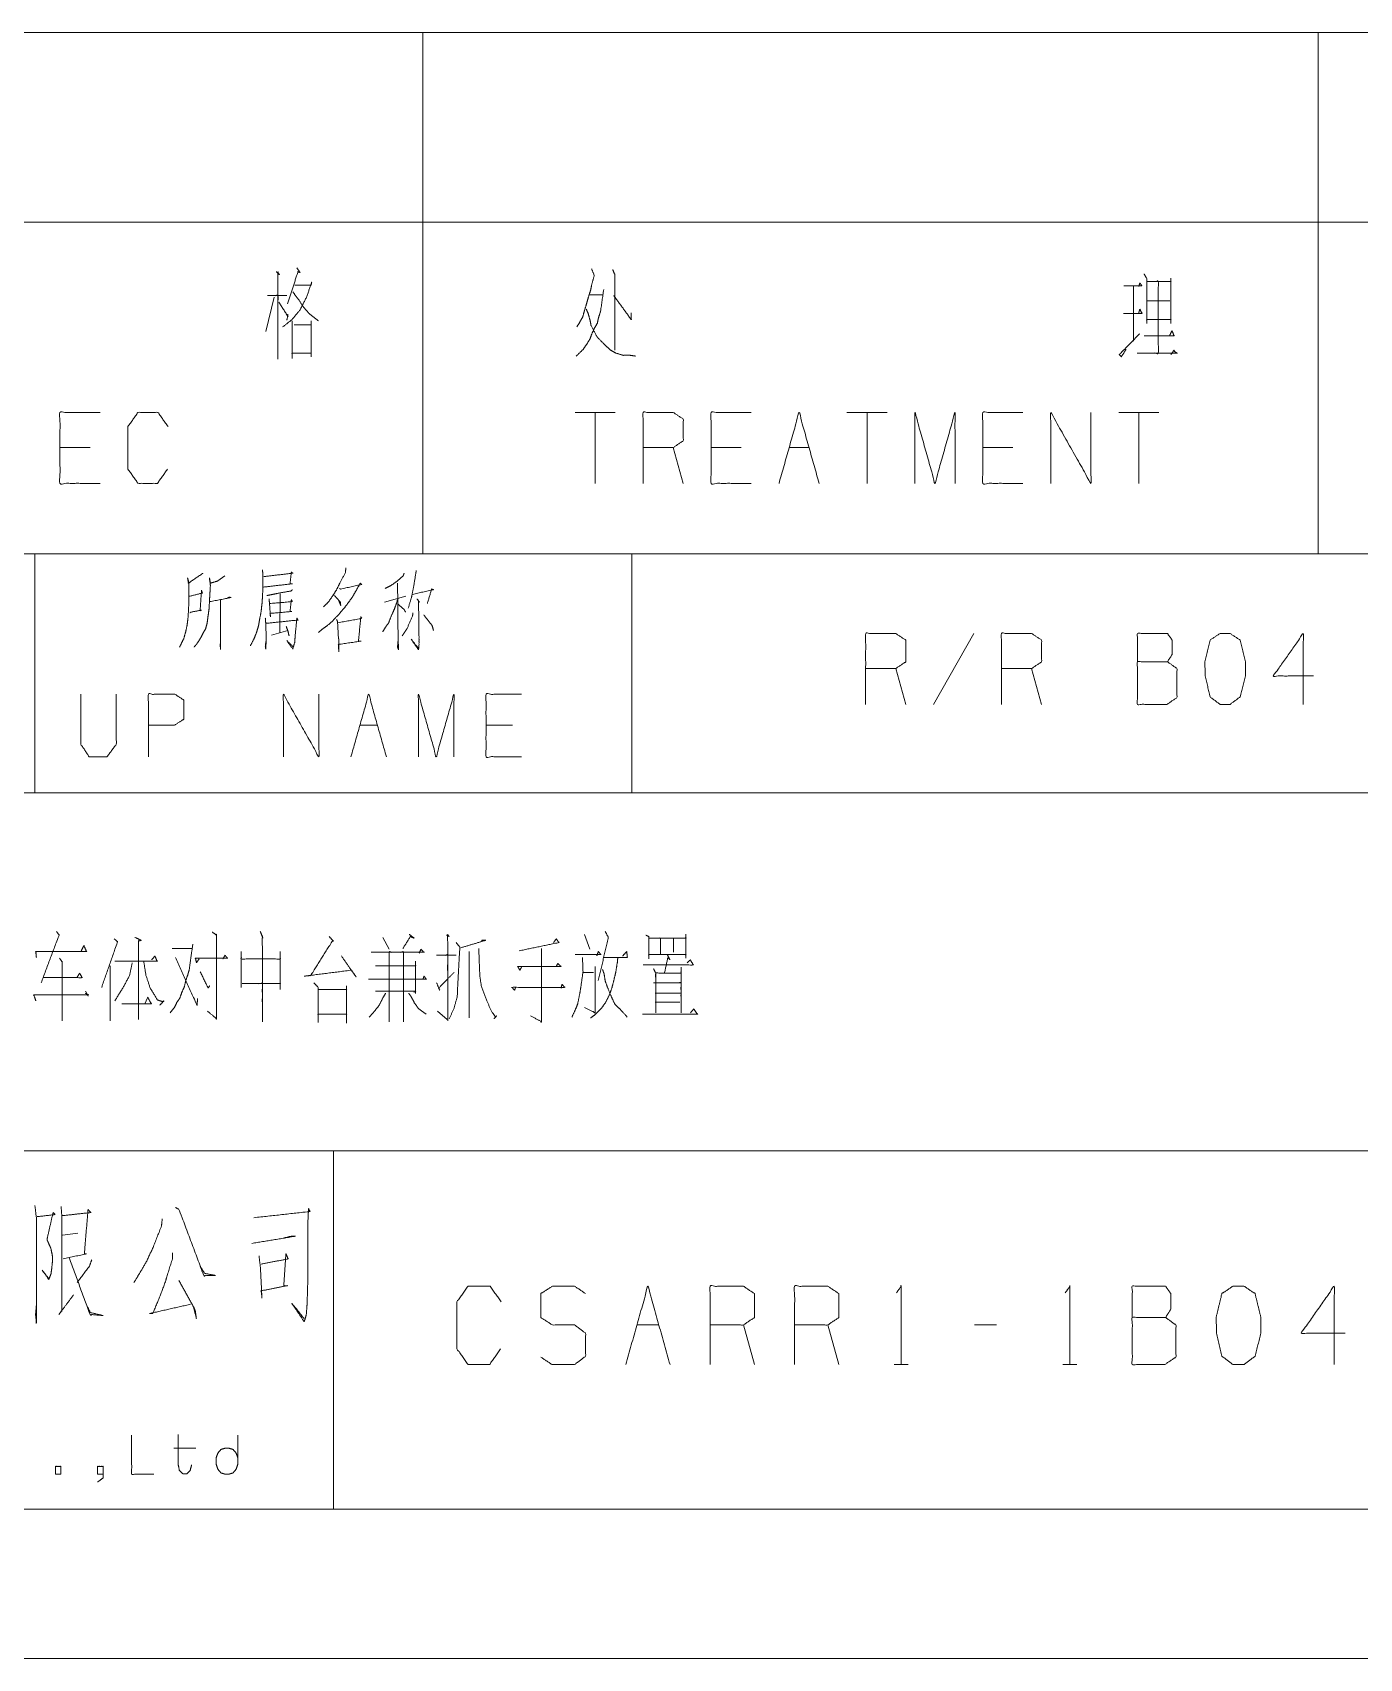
# Model space of a CAD drawing. Header units: millimetres. Extents: x 0 to 420, y 0 to 297.
# Drawn here: x 324.9 to 369.4, y 0 to 54.5 of the extents above; entities that cross this region are included whole.
import ezdxf

# ---------------------------------------------------------------- set-up
doc = ezdxf.new("R2010")
doc.units = ezdxf.units.MM
doc.layers.add('101', color=7, linetype='Continuous', true_color=0xffffff)

msp = doc.modelspace()

# ---------------------------------------------------------------- linework, layer by layer
at = {"layer": '101', "color": 72, "linetype": 'Continuous', "lineweight": 18}
for p, q in [((313, 54.463), (338, 54.463)), ((338, 54.463), (338, 48.113)), ((338, 54.463), (368, 54.463)), ((368, 54.463), (368, 48.113)), ((368, 54.463), (415, 54.463)), ((313, 48.113), (338, 48.113)), ((338, 48.113), (368, 48.113)), ((338, 48.113), (338, 37)), ((368, 48.113), (368, 37)), ((368, 48.113), (415, 48.113)), ((361.813, 45.95), (361.813, 44.125)), ((333.018, 45.6), (332.735, 44.45)), ((343.601, 45.675), (344.025, 45.675)), ((362.255, 45.475), (363.032, 45.475)), ((344.449, 41.737), (343.106, 41.737)), ((343.778, 41.737), (343.778, 39.362)), ((353.555, 41.737), (352.212, 41.737)), ((352.884, 41.737), (352.884, 39.362)), ((362.661, 41.737), (361.318, 41.737)), ((361.989, 41.737), (361.989, 39.362)), ((326.847, 40.563), (325.839, 40.563)), ((346.726, 39.362), (346.39, 40.563)), ((348.666, 40.563), (347.659, 40.563)), ((350.271, 40.563), (350.943, 40.563)), ((357.772, 40.563), (356.765, 40.563)), ((313, 37), (338, 37)), ((338, 37), (368, 37)), ((368, 37), (415, 37)), ((333.22, 35.666), (333.204, 34.364)), ((336.715, 35.379), (337.433, 35.578)), ((332.923, 34.275), (333.469, 34.43)), ((356.458, 34.334), (355.114, 31.959)), ((354.181, 31.959), (353.845, 33.159)), ((358.734, 31.959), (358.398, 33.159)), ((335.887, 31.261), (336.48, 31.261)), ((341.006, 31.261), (340.116, 31.261)), ((336.66, 24.155), (336.872, 23.755)), ((343.419, 24.255), (343.596, 23.755)), ((346.402, 24.105), (346.402, 23.655)), ((329.601, 23.78), (330.273, 23.78)), ((339.555, 23.68), (339.555, 21.455)), ((327.519, 23.205), (327.519, 21.355)), ((343.348, 22.98), (343.719, 22.98)), ((326.78, 22.18), (326.692, 22.355)), ((328.774, 22.13), (328.686, 21.93)), ((345.784, 22.28), (346.632, 22.28)), ((345.784, 21.98), (346.615, 21.98)), ((338.495, 21.68), (338.813, 21.405)), ((326.437, 14.247), (325.925, 14.178)), ((345.17, 11.172), (345.912, 11.172)), ((349.111, 9.847), (348.74, 11.172)), ((351.94, 9.847), (351.569, 11.172)), ((357.227, 11.172), (356.485, 11.172)), ((353.793, 9.847), (354.261, 9.847)), ((359.45, 9.847), (359.919, 9.847)), ((329.656, 7.043), (330.387, 7.043))]:
    msp.add_line(p, q, dxfattribs=at)
at = {"layer": '101', "color": 133, "linetype": 'Continuous', "lineweight": 18}
for p, q in [((235, 37), (415, 37)), ((325, 37), (325, 29)), ((345, 37), (345, 29)), ((235, 29), (415, 29)), ((285, 17), (394, 17)), ((335, 17), (335, 5)), ((25, 5), (415, 5)), ((235, 5), (415, 5)), ((0, 0), (420, 0))]:
    msp.add_line(p, q, dxfattribs=at)
at = {"layer": '101', "color": 72, "linetype": 'Continuous', "lineweight": 18}
for points, knots in [([(333.089, 46.45), (333.195, 46.35), (333.142, 46.425), (333.142, 43.525), (333.142, 45.65), (332.788, 45.65), (333.442, 45.65)], [0, 0, 0.023247, 0.037896, 0.500409, 0.839319, 0.895699, 1, 1]), ([(333.778, 46.575), (333.884, 46.425), (333.814, 46.45), (333.46, 45.375)], [0, 0, 0.132126, 0.186059, 1, 1]), ([(343.654, 46.55), (343.742, 46.325), (343.654, 46), (343.619, 45.825), (343.548, 45.6), (343.477, 45.35), (343.407, 45.125), (343.354, 44.925), (343.265, 44.775), (343.159, 44.6)], [0, 0, 0.116541, 0.278918, 0.364993, 0.478696, 0.603951, 0.71766, 0.817412, 0.901346, 1, 1]), ([(344.361, 46.525), (344.432, 46.35), (344.432, 43.825)], [0, 0, 0.06955, 1, 1]), ([(362.166, 46.375), (362.255, 46.225), (362.255, 44.725), (362.255, 44.85), (363.068, 44.85), (363.068, 44.725), (363.068, 46.225), (363.068, 46.125), (362.255, 46.125), (362.643, 46.125), (362.643, 43.725), (361.936, 43.725), (363.28, 43.725), (363.191, 43.775), (363.174, 43.825), (363.068, 43.675)], [0, 0, 0.016856, 0.162098, 0.174201, 0.252928, 0.265031, 0.410272, 0.419955, 0.498682, 0.536334, 0.76872, 0.837175, 0.967244, 0.977077, 0.982211, 1, 1]), ([(333.708, 46), (334.255, 46), (334.273, 46.1), (334.114, 45.625), (333.884, 45.175), (333.619, 44.85), (333.301, 44.6)], [0, 0, 0.220966, 0.26192, 0.463932, 0.667691, 0.836831, 1, 1]), ([(333.637, 45.775), (333.814, 45.55), (334.008, 45.25), (334.185, 45.05), (334.503, 44.8)], [0, 0, 0.21756, 0.48939, 0.692342, 1, 1]), ([(344.06, 45.85), (343.954, 45.125), (343.884, 44.9), (343.848, 44.725), (343.742, 44.55), (343.654, 44.35), (343.601, 44.2), (343.477, 44), (343.371, 43.85), (343.141, 43.625)], [0, 0, 0.296653, 0.392139, 0.46442, 0.547269, 0.635793, 0.700209, 0.795421, 0.869798, 1, 1]), ([(361.495, 45.975), (362.096, 45.975), (362.025, 46.075), (361.989, 45.95)], [0, 0, 0.704243, 0.847777, 1, 1]), ([(333.177, 45.425), (333.478, 44.95), (333.478, 45.025), (333.442, 44.825)], [0, 0, 0.668993, 0.75826, 1, 1]), ([(344.396, 45.65), (344.98, 44.85), (344.98, 45.075)], [0, 0, 0.814824, 1, 1]), ([(333.619, 44.8), (333.619, 43.55), (333.619, 43.725), (334.255, 43.725), (334.255, 43.6), (334.255, 44.8), (334.255, 44.675), (333.69, 44.675)], [0, 0, 0.306605, 0.34953, 0.505604, 0.536265, 0.830605, 0.861265, 1, 1]), ([(343.477, 45.2), (343.548, 45.025), (343.601, 44.825), (343.636, 44.65), (343.813, 44.3), (343.901, 44.2), (344.149, 43.95), (344.29, 43.825), (344.467, 43.725), (344.714, 43.65), (344.944, 43.65), (345.121, 43.625)], [0, 0, 0.075192, 0.15762, 0.228747, 0.384949, 0.438119, 0.578251, 0.653441, 0.734337, 0.837345, 0.928883, 1, 1]), ([(361.477, 45.05), (362.096, 45.05), (362.025, 45.2), (361.989, 45.075)], [0, 0, 0.676561, 0.857934, 1, 1]), ([(361.565, 43.85), (361.406, 43.6), (361.336, 43.675), (362.025, 44.375)], [0, 0, 0.214427, 0.289033, 1, 1]), ([(362.166, 44.3), (363.174, 44.3), (363.103, 44.475), (363.032, 44.325)], [0, 0, 0.739673, 0.878255, 1, 1]), ([(327.183, 39.362), (325.839, 39.362), (325.839, 41.737), (327.183, 41.737)], [0, 0, 0.26539, 0.73461, 1, 1]), ([(329.441, 39.838), (329.106, 39.362), (328.452, 39.362), (328.116, 39.838), (328.116, 41.263), (328.452, 41.737), (329.123, 41.737), (329.459, 41.263)], [0, 0, 0.114568, 0.243366, 0.357936, 0.638584, 0.753154, 0.885433, 1, 1]), ([(345.383, 39.362), (345.383, 41.737), (346.39, 41.737), (346.726, 41.513), (346.726, 40.788), (346.39, 40.563), (345.383, 40.563)], [0, 0, 0.400951, 0.571036, 0.639278, 0.761673, 0.829915, 1, 1]), ([(349.002, 39.362), (347.659, 39.362), (347.659, 41.737), (349.002, 41.737)], [0, 0, 0.26539, 0.73461, 1, 1]), ([(349.935, 39.362), (350.607, 41.737), (351.279, 39.362)], [0, 0, 0.499999, 1, 1]), ([(354.488, 39.362), (354.488, 41.737), (355.16, 39.362), (355.832, 41.737), (355.832, 39.362)], [0, 0, 0.245192, 0.500001, 0.754808, 1, 1]), ([(358.108, 39.362), (356.765, 39.362), (356.765, 41.737), (358.108, 41.737)], [0, 0, 0.26539, 0.73461, 1, 1]), ([(359.041, 39.362), (359.041, 41.737), (360.385, 39.362), (360.385, 41.737)], [0, 0, 0.317574, 0.682426, 1, 1]), ([(335.42, 36.527), (335.405, 36.373), (335.217, 36.02), (335.108, 35.799), (334.983, 35.6), (334.827, 35.379), (334.671, 35.225)], [0, 0, 0.101774, 0.363754, 0.525154, 0.678922, 0.85608, 1, 1]), ([(330.629, 36.351), (330.566, 36.307), (330.145, 36.02), (330.114, 36.196), (330.161, 36.02), (330.161, 35.446), (330.145, 35.092), (330.129, 34.849), (330.098, 34.606), (330.051, 34.386), (329.989, 34.165), (329.911, 34.01), (329.848, 33.878)], [0, 0, 0.024363, 0.186803, 0.243942, 0.302154, 0.485024, 0.597668, 0.675195, 0.753199, 0.825098, 0.89819, 0.953346, 1, 1]), ([(331.363, 36.262), (331.113, 36.086), (330.879, 36.02), (330.847, 36.196), (330.879, 35.931), (330.863, 35.666), (330.847, 35.379), (330.832, 35.136), (330.801, 34.916), (330.769, 34.673), (330.723, 34.496), (330.645, 34.364), (330.566, 34.209), (330.488, 34.077), (330.41, 33.966), (330.332, 33.878)], [0, 0, 0.096319, 0.172937, 0.229415, 0.313416, 0.396985, 0.487495, 0.564125, 0.634336, 0.711437, 0.768975, 0.817388, 0.871906, 0.920319, 0.962889, 1, 1]), ([(332.626, 36.461), (332.642, 36.262), (332.642, 35.909), (332.626, 35.578), (332.611, 35.357), (332.58, 35.07), (332.533, 34.827), (332.486, 34.562), (332.424, 34.364), (332.346, 34.165), (332.221, 33.922)], [0, 0, 0.076503, 0.212087, 0.33934, 0.424292, 0.535105, 0.630037, 0.733301, 0.813245, 0.895183, 1, 1]), ([(332.673, 36.24), (333.641, 36.351), (333.594, 36.395), (333.548, 35.998), (333.626, 35.998), (332.658, 35.887)], [0, 0, 0.39108, 0.416924, 0.577585, 0.60892, 1, 1]), ([(335.202, 35.843), (335.248, 35.821), (335.951, 35.975), (335.904, 36.02), (335.779, 35.799), (335.639, 35.556), (335.498, 35.357), (335.342, 35.158), (335.17, 34.96), (334.983, 34.761), (334.78, 34.584), (334.624, 34.474), (334.499, 34.364)], [0, 0, 0.017093, 0.254607, 0.275864, 0.359629, 0.452278, 0.53264, 0.616084, 0.70281, 0.792986, 0.881828, 0.944963, 1, 1]), ([(337.371, 36.351), (337.34, 36.262), (337.137, 36.086), (336.918, 35.931), (336.731, 35.843)], [0, 0, 0.111856, 0.433088, 0.752703, 1, 1]), ([(337.152, 36.02), (337.168, 34.275), (337.184, 33.79), (337.152, 33.878), (337.168, 34.077)], [0, 0, 0.691283, 0.883884, 0.921006, 1, 1]), ([(337.777, 36.439), (337.761, 36.329), (337.683, 35.865), (337.621, 35.556), (337.511, 35.181)], [0, 0, 0.086565, 0.451629, 0.696477, 1, 1]), ([(330.192, 35.026), (330.223, 35.048), (330.582, 35.114), (330.535, 35.092), (330.582, 35.777), (330.613, 35.688), (330.176, 35.578)], [0, 0, 0.022681, 0.239273, 0.269981, 0.676983, 0.732557, 1, 1]), ([(330.863, 35.401), (331.566, 35.534), (331.519, 35.556), (331.441, 35.512)], [0, 0, 0.834819, 0.895271, 1, 1]), ([(331.222, 35.446), (331.222, 33.812), (331.207, 33.922), (331.222, 34.099)], [0, 0, 0.849783, 0.907772, 1, 1]), ([(333.626, 35.799), (333.579, 35.755), (333.188, 35.688), (332.97, 35.644), (332.767, 35.6)], [0, 0, 0.07226, 0.516589, 0.766867, 1, 1]), ([(332.845, 35.49), (332.861, 35.335), (332.892, 34.894), (332.876, 35.004), (333.61, 35.07), (333.548, 35.07), (333.594, 35.468), (333.626, 35.401), (332.861, 35.335)], [0, 0, 0.056492, 0.217482, 0.258029, 0.525926, 0.548635, 0.694164, 0.720796, 1, 1]), ([(335.03, 35.6), (335.061, 35.578), (335.233, 35.379), (335.248, 35.269), (335.186, 35.423)], [0, 0, 0.066028, 0.519581, 0.712132, 1, 1]), ([(337.152, 35.468), (337.059, 35.181), (336.949, 34.938), (336.856, 34.695), (336.762, 34.562), (336.653, 34.386)], [0, 0, 0.251918, 0.474135, 0.691326, 0.826694, 1, 1]), ([(337.808, 35.49), (337.886, 35.379), (337.855, 35.401), (337.87, 34.231), (337.87, 33.944), (337.855, 33.79), (337.605, 34.143), (337.855, 33.834)], [0, 0, 0.051678, 0.066298, 0.513635, 0.623349, 0.682727, 0.848098, 1, 1]), ([(337.652, 35.644), (338.354, 35.799), (338.292, 35.821), (338.151, 35.335)], [0, 0, 0.557066, 0.608364, 1, 1]), ([(335.108, 34.805), (335.139, 34.739), (335.17, 34.187), (335.186, 34.121), (335.186, 33.723), (335.17, 33.9), (335.17, 33.966), (335.935, 34.077), (335.842, 34.077), (335.92, 34.894), (335.951, 34.849), (335.904, 34.827), (335.155, 34.695)], [0, 0, 0.018828, 0.160986, 0.178485, 0.280676, 0.326272, 0.343303, 0.542024, 0.566111, 0.777126, 0.791033, 0.804348, 1, 1]), ([(337.168, 35.313), (337.371, 35.136), (337.418, 35.048)], [0, 0, 0.729109, 1, 1]), ([(337.668, 35.026), (337.652, 34.916), (337.48, 34.518), (337.309, 34.253)], [0, 0, 0.129619, 0.632946, 1, 1]), ([(338.027, 34.96), (338.308, 34.606), (338.354, 34.43)], [0, 0, 0.711821, 1, 1]), ([(332.72, 34.849), (332.736, 34.651), (332.751, 34.143), (332.736, 33.812), (332.72, 33.9), (332.751, 34.121)], [0, 0, 0.147471, 0.523364, 0.768667, 0.835021, 1, 1]), ([(332.751, 34.673), (333.813, 34.783), (333.782, 34.849), (333.766, 34.739), (333.719, 34.231), (333.704, 34.032), (333.641, 33.812), (333.438, 34.099), (333.657, 33.878)], [0, 0, 0.374083, 0.399749, 0.43883, 0.61759, 0.687458, 0.767887, 0.891105, 1, 1]), ([(333.423, 34.562), (333.485, 34.386), (333.516, 34.253)], [0, 0, 0.579215, 1, 1]), ([(352.838, 31.959), (352.838, 34.334), (353.845, 34.334), (354.181, 34.109), (354.181, 33.384), (353.845, 33.159), (352.838, 33.159)], [0, 0, 0.400951, 0.571036, 0.639278, 0.761673, 0.829915, 1, 1]), ([(357.391, 31.959), (357.391, 34.334), (358.398, 34.334), (358.734, 34.109), (358.734, 33.384), (358.398, 33.159), (357.391, 33.159)], [0, 0, 0.400951, 0.571036, 0.639278, 0.761673, 0.829915, 1, 1]), ([(361.944, 33.384), (361.944, 34.334), (362.951, 34.334), (363.11, 34.109), (363.11, 33.634), (362.951, 33.384), (361.944, 33.384), (361.944, 31.959), (362.934, 31.959), (363.269, 32.184), (363.269, 33.159), (362.951, 33.384)], [0, 0, 0.115916, 0.238846, 0.272469, 0.330427, 0.366583, 0.489513, 0.663387, 0.784163, 0.833485, 0.952452, 1, 1]), ([(365.051, 31.959), (365.387, 32.209), (365.564, 32.909), (365.564, 33.384), (365.387, 34.109), (365.051, 34.334), (364.715, 34.334), (364.379, 34.109), (364.203, 33.384), (364.22, 32.909), (364.379, 32.209), (364.715, 31.959), (365.051, 31.959)], [0, 0, 0.06753, 0.183975, 0.260587, 0.380945, 0.446147, 0.50031, 0.565507, 0.685867, 0.762532, 0.878313, 0.945837, 1, 1]), ([(367.84, 32.909), (366.497, 32.909), (367.504, 34.334), (367.504, 31.959)], [0, 0, 0.245874, 0.565298, 1, 1]), ([(326.539, 32.299), (326.539, 30.621), (326.82, 30.202), (327.413, 30.202), (327.725, 30.621), (327.725, 32.299)], [0, 0, 0.337151, 0.438599, 0.557782, 0.662849, 1, 1]), ([(328.802, 30.202), (328.802, 32.299), (329.691, 32.299), (329.988, 32.1), (329.988, 31.46), (329.676, 31.261), (328.802, 31.261)], [0, 0, 0.401145, 0.571312, 0.639588, 0.762043, 0.832818, 1, 1]), ([(333.328, 30.202), (333.328, 32.299), (334.514, 30.202), (334.514, 32.299)], [0, 0, 0.317574, 0.682426, 1, 1]), ([(337.853, 30.202), (337.853, 32.299), (338.447, 30.202), (339.04, 32.299), (339.04, 30.202)], [0, 0, 0.245192, 0.5, 0.754808, 1, 1]), ([(341.303, 30.202), (340.116, 30.202), (340.116, 32.299), (341.303, 32.299)], [0, 0, 0.265389, 0.734611, 1, 1]), ([(325.72, 24.355), (325.808, 24.23), (325.207, 22.63)], [0, 0, 0.082203, 1, 1]), ([(327.66, 24.105), (327.767, 24.005), (327.236, 22.48)], [0, 0, 0.082808, 1, 1]), ([(328.35, 24.155), (328.562, 24.055), (328.474, 24.03), (328.474, 21.405)], [0, 0, 0.079453, 0.110576, 1, 1]), ([(330.944, 24.33), (331.086, 24.23), (331.086, 21.43), (330.785, 21.68)], [0, 0, 0.051483, 0.883805, 1, 1]), ([(332.549, 24.355), (332.638, 24.13), (332.62, 24.18), (332.62, 21.33), (332.62, 22.605), (331.948, 22.605), (333.221, 22.605), (333.221, 22.405), (333.221, 23.68), (333.221, 23.43), (331.913, 23.43), (331.913, 23.68), (331.913, 22.48)], [0, 0, 0.022286, 0.027175, 0.289922, 0.407466, 0.469387, 0.586709, 0.605147, 0.722692, 0.74574, 0.866322, 0.88937, 1, 1]), ([(334.861, 24.18), (335.002, 24.03), (334.967, 24.03), (334.242, 22.88), (334.03, 22.855), (335.603, 23.055), (335.762, 22.83), (335.268, 23.53)], [0, 0, 0.045475, 0.053273, 0.353143, 0.400258, 0.750087, 0.810877, 1, 1]), ([(337.544, 24.255), (337.703, 24.13), (337.579, 24.18), (337.332, 23.78)], [0, 0, 0.250965, 0.416499, 1, 1]), ([(338.795, 24.23), (338.884, 24.18), (338.831, 24.23), (338.831, 21.355), (338.831, 23.555), (338.46, 23.555), (339.114, 23.555)], [0, 0, 0.016184, 0.027801, 0.485999, 0.836621, 0.895774, 1, 1]), ([(339.114, 23.98), (339.237, 23.83), (339.149, 22.155), (339.043, 21.78), (338.884, 21.43)], [0, 0, 0.073485, 0.707415, 0.854702, 1, 1]), ([(339.273, 23.805), (340.103, 24.055), (339.98, 24.055), (339.98, 24.005)], [0, 0, 0.833168, 0.951981, 1, 1]), ([(342.38, 23.98), (342.468, 24.105), (342.557, 23.98), (341.231, 23.705)], [0, 0, 0.092223, 0.184439, 1, 1]), ([(344.108, 24.355), (344.214, 24.155), (343.879, 22.705)], [0, 0, 0.13202, 1, 1]), ([(345.466, 24.23), (345.572, 24.18), (345.572, 23.43), (345.572, 23.58), (346.809, 23.58), (346.809, 23.455), (346.809, 24.255), (346.809, 24.13), (345.572, 24.13), (345.961, 24.13), (345.961, 23.58)], [0, 0, 0.021395, 0.158242, 0.185612, 0.411362, 0.434169, 0.58014, 0.602948, 0.828698, 0.899645, 1, 1]), ([(325.048, 23.48), (325.03, 23.68), (326.727, 23.68), (326.639, 23.88), (326.551, 23.705)], [0, 0, 0.086833, 0.820653, 0.915215, 1, 1]), ([(325.826, 23.455), (325.914, 23.33), (325.914, 21.355)], [0, 0, 0.071939, 1, 1]), ([(327.678, 23.355), (329.092, 23.355), (329.021, 23.53), (328.915, 23.405)], [0, 0, 0.800374, 0.907208, 1, 1]), ([(330.29, 23.93), (330.167, 23.055), (330.131, 22.93), (330.061, 22.73), (330.008, 22.505), (329.919, 22.305), (329.849, 22.105), (329.76, 21.98), (329.672, 21.805), (329.53, 21.63)], [0, 0, 0.358967, 0.411734, 0.497904, 0.591803, 0.680622, 0.766791, 0.828973, 0.908612, 1, 1]), ([(329.707, 23.48), (330.432, 21.88), (330.45, 22.105)], [0, 0, 0.886137, 1, 1]), ([(330.503, 23.43), (330.414, 23.305), (330.379, 23.455), (331.457, 23.455), (331.369, 23.555), (331.298, 23.43)], [0, 0, 0.092082, 0.184783, 0.833336, 0.913617, 1, 1]), ([(336.271, 23.655), (338.039, 23.655), (337.933, 23.755), (337.88, 23.63)], [0, 0, 0.862597, 0.933731, 1, 1]), ([(336.872, 21.33), (336.872, 23.655), (337.35, 23.655), (337.35, 21.33)], [0, 0, 0.453462, 0.546538, 1, 1]), ([(339.874, 23.78), (339.891, 23.28), (339.909, 22.855), (339.962, 22.505), (340.139, 22.03), (340.315, 21.655), (340.439, 21.48), (340.475, 21.53), (340.386, 21.43)], [0, 0, 0.191686, 0.354658, 0.490286, 0.684462, 0.843297, 0.925412, 0.948872, 1, 1]), ([(341.973, 23.78), (341.973, 21.33), (341.602, 21.53)], [0, 0, 0.853173, 1, 1]), ([(343.348, 23.48), (343.366, 23.005), (343.295, 22.505), (343.26, 22.28), (343.189, 21.93), (343.119, 21.755), (342.995, 21.48)], [0, 0, 0.231255, 0.476935, 0.587744, 0.761463, 0.853289, 1, 1]), ([(343.101, 23.58), (343.967, 23.58), (343.879, 23.68), (343.826, 23.53)], [0, 0, 0.747498, 0.862687, 1, 1]), ([(344.533, 23.48), (344.515, 23.305), (344.462, 22.98), (344.409, 22.755), (344.338, 22.48), (344.25, 22.23), (344.126, 21.98), (343.967, 21.755), (343.79, 21.58), (343.613, 21.455)], [0, 0, 0.076303, 0.219155, 0.319435, 0.442613, 0.557641, 0.67865, 0.798184, 0.906086, 1, 1]), ([(344.073, 23.48), (344.851, 23.48), (344.833, 23.68), (344.692, 23.53)], [0, 0, 0.656503, 0.825993, 1, 1]), ([(346.19, 23.58), (346.279, 23.405), (346.208, 23.48), (346.102, 22.98)], [0, 0, 0.241971, 0.369174, 1, 1]), ([(325.278, 22.805), (326.586, 22.805), (326.497, 22.955), (326.409, 22.805)], [0, 0, 0.789753, 0.89488, 1, 1]), ([(328.261, 23.305), (328.173, 22.88), (327.943, 22.455), (327.678, 22.03)], [0, 0, 0.306098, 0.646781, 1, 1]), ([(328.65, 23.33), (328.721, 22.88), (328.862, 22.455), (329.11, 22.055), (329.269, 22.005), (329.322, 22.03), (329.18, 21.88)], [0, 0, 0.252324, 0.500431, 0.76097, 0.85334, 0.88581, 1, 1]), ([(330.538, 23.005), (330.803, 22.455), (330.856, 22.53)], [0, 0, 0.86924, 1, 1]), ([(336.413, 23.205), (337.756, 23.205), (337.756, 23.355), (337.756, 22.28), (337.756, 22.355), (336.413, 22.355), (337.703, 22.355), (337.703, 22.305)], [0, 0, 0.252175, 0.280334, 0.482141, 0.496221, 0.748396, 0.990613, 1, 1]), ([(338.46, 22.63), (338.566, 22.38), (338.53, 22.455), (339.043, 22.98)], [0, 0, 0.24955, 0.325743, 1, 1]), ([(341.319, 23.18), (341.249, 23.055), (341.178, 23.18), (342.627, 23.18), (342.521, 23.28), (342.468, 23.18)], [0, 0, 0.071969, 0.143932, 0.870233, 0.943281, 1, 1]), ([(343.773, 23.18), (343.773, 21.63), (343.419, 21.805)], [0, 0, 0.797139, 1, 1]), ([(344.02, 23.08), (344.073, 22.93), (344.108, 22.705), (344.197, 22.455), (344.32, 22.155), (344.427, 21.93), (344.603, 21.755), (344.851, 21.48)], [0, 0, 0.08628, 0.209798, 0.353601, 0.529587, 0.664485, 0.799369, 1, 1]), ([(345.377, 23.23), (347.056, 23.23), (346.968, 23.405), (346.862, 23.305)], [0, 0, 0.830867, 0.927878, 1, 1]), ([(345.731, 23.105), (345.802, 22.955), (345.802, 21.63), (345.802, 22.955), (346.65, 22.955), (346.65, 23.155), (346.65, 21.63), (346.65, 22.63), (345.731, 22.63), (346.632, 22.63)], [0, 0, 0.020199, 0.181592, 0.342985, 0.446326, 0.470687, 0.656441, 0.778247, 0.890201, 1, 1]), ([(334.348, 22.63), (334.49, 22.48), (334.49, 21.305), (334.49, 21.58), (335.444, 21.58), (335.444, 21.28), (335.444, 22.53), (335.444, 22.405), (334.508, 22.405)], [0, 0, 0.039473, 0.264468, 0.317126, 0.499887, 0.557332, 0.796688, 0.820623, 1, 1]), ([(336.183, 22.755), (338.11, 22.755), (338.039, 22.855), (338.004, 22.755)], [0, 0, 0.89396, 0.950785, 1, 1]), ([(341.107, 22.48), (341.072, 22.38), (340.983, 22.48), (342.751, 22.48), (342.663, 22.58), (342.627, 22.455)], [0, 0, 0.046717, 0.105502, 0.884006, 0.942784, 1, 1]), ([(325.03, 22.03), (324.96, 22.23), (326.798, 22.23), (326.692, 22.28)], [0, 0, 0.097866, 0.945905, 1, 1]), ([(327.908, 21.93), (328.898, 21.93), (328.774, 22.155)], [0, 0, 0.794012, 1, 1]), ([(336.749, 22.28), (336.66, 22.13), (336.537, 21.88), (336.377, 21.68), (336.201, 21.48)], [0, 0, 0.178469, 0.464423, 0.726395, 1, 1]), ([(337.526, 22.28), (337.615, 22.155), (337.703, 21.98), (337.862, 21.755), (338.11, 21.58)], [0, 0, 0.165, 0.37631, 0.673325, 1, 1]), ([(345.36, 21.58), (347.198, 21.58), (347.074, 21.755), (346.968, 21.63)], [0, 0, 0.829347, 0.926044, 1, 1]), ([(324.998, 15.178), (325.047, 14.764), (325.047, 11.245), (325.023, 11.521), (325.047, 11.832)], [0, 0, 0.092137, 0.86992, 0.931161, 1, 1]), ([(325.071, 14.799), (325.681, 14.868), (325.608, 14.937), (325.413, 14.074), (325.413, 14.005), (325.462, 13.902), (325.535, 13.729), (325.584, 13.488), (325.584, 13.281), (325.559, 13.039), (325.535, 12.867), (325.462, 12.694), (325.242, 13.005), (325.462, 12.729)], [0, 0, 0.163216, 0.189965, 0.42515, 0.443501, 0.473931, 0.523766, 0.589292, 0.644345, 0.7089, 0.755234, 0.805069, 0.906205, 1, 1]), ([(325.876, 15.144), (325.901, 14.833), (325.901, 11.659), (325.803, 11.521), (326.291, 12.177)], [0, 0, 0.069653, 0.779472, 0.817267, 1, 1]), ([(325.925, 14.833), (326.876, 14.937), (326.779, 15.04), (326.657, 13.557), (326.73, 13.557), (325.949, 13.384)], [0, 0, 0.276542, 0.317649, 0.747834, 0.768982, 1, 1]), ([(329.266, 14.73), (329.241, 14.488), (328.973, 13.798), (328.729, 13.281), (328.485, 12.867), (328.315, 12.591)], [0, 0, 0.102841, 0.416511, 0.658903, 0.86249, 1, 1]), ([(329.705, 15.109), (329.827, 15.04), (330.656, 12.832), (331.046, 12.832), (330.681, 12.901), (330.534, 13.143)], [0, 0, 0.039541, 0.705114, 0.815247, 0.920312, 1, 1]), ([(332.338, 14.764), (334.216, 14.971), (334.168, 15.075), (334.143, 14.557), (334.143, 12.625), (334.119, 11.866), (334.094, 11.521), (334.046, 11.349), (334.021, 11.28), (333.607, 11.901), (334.021, 11.383)], [0, 0, 0.261649, 0.277493, 0.349233, 0.616764, 0.72192, 0.769813, 0.794637, 0.804771, 0.908172, 1, 1]), ([(332.265, 13.902), (333.729, 14.143), (333.582, 14.143), (333.314, 14.074)], [0, 0, 0.777945, 0.854701, 1, 1]), ([(326.145, 13.419), (326.852, 11.521), (327.291, 11.487), (326.852, 11.59), (326.754, 11.797)], [0, 0, 0.643821, 0.783835, 0.927246, 1, 1]), ([(326.901, 13.35), (326.828, 13.143), (326.413, 12.591)], [0, 0, 0.241282, 1, 1]), ([(329.607, 13.591), (329.607, 13.384), (329.388, 12.694), (329.412, 12.729), (329.193, 12.142), (328.949, 11.556), (328.851, 11.556), (330.217, 11.866)], [0, 0, 0.05545, 0.249412, 0.26073, 0.428483, 0.598637, 0.624772, 1, 1]), ([(332.509, 13.488), (332.558, 13.074), (332.607, 12.073), (332.582, 12.315), (333.46, 12.487), (333.338, 12.487), (333.411, 13.557), (333.485, 13.384), (332.582, 13.212)], [0, 0, 0.08584, 0.292105, 0.342087, 0.526357, 0.55147, 0.772215, 0.810799, 1, 1]), ([(329.827, 12.66), (330.363, 11.694), (330.412, 11.383), (330.315, 11.763)], [0, 0, 0.610117, 0.783655, 1, 1]), ([(340.606, 10.372), (340.235, 9.847), (339.513, 9.847), (339.142, 10.372), (339.142, 11.945), (339.513, 12.469), (340.254, 12.469), (340.625, 11.945)], [0, 0, 0.114569, 0.243366, 0.357935, 0.638584, 0.753153, 0.885431, 1, 1]), ([(341.951, 10.096), (342.322, 9.847), (343.083, 9.847), (343.454, 10.123), (343.454, 10.896), (343.083, 11.172), (342.342, 11.172), (341.951, 11.421), (341.951, 12.221), (342.342, 12.469), (343.083, 12.469), (343.454, 12.221)], [0, 0, 0.068035, 0.184056, 0.254519, 0.372335, 0.442799, 0.555845, 0.62637, 0.748393, 0.818919, 0.931965, 1, 1]), ([(347.628, 9.847), (347.628, 12.469), (348.74, 12.469), (349.111, 12.221), (349.111, 11.421), (348.74, 11.172), (347.628, 11.172)], [0, 0, 0.400953, 0.571035, 0.639278, 0.761675, 0.829917, 1, 1]), ([(350.457, 9.847), (350.457, 12.469), (351.569, 12.469), (351.94, 12.221), (351.94, 11.421), (351.569, 11.172), (350.457, 11.172)], [0, 0, 0.400953, 0.571035, 0.639278, 0.761675, 0.829917, 1, 1]), ([(353.871, 12.249), (354.027, 12.469), (354.027, 9.847)], [0, 0, 0.093489, 1, 1]), ([(359.528, 12.249), (359.684, 12.469), (359.684, 9.847)], [0, 0, 0.093489, 1, 1]), ([(361.772, 11.421), (361.772, 12.469), (362.884, 12.469), (363.06, 12.221), (363.06, 11.697), (362.884, 11.421), (361.772, 11.421), (361.772, 9.847), (362.864, 9.847), (363.235, 10.096), (363.235, 11.172), (362.884, 11.421)], [0, 0, 0.115917, 0.238847, 0.272469, 0.330428, 0.366584, 0.489513, 0.663389, 0.784162, 0.833485, 0.952453, 1, 1]), ([(365.517, 9.847), (365.888, 10.123), (366.083, 10.896), (366.083, 11.421), (365.888, 12.221), (365.517, 12.469), (365.147, 12.469), (364.776, 12.221), (364.581, 11.421), (364.6, 10.896), (364.776, 10.123), (365.147, 9.847), (365.517, 9.847)], [0, 0, 0.06753, 0.183974, 0.260586, 0.380945, 0.446147, 0.500311, 0.565508, 0.685867, 0.762531, 0.878311, 0.945836, 1, 1]), ([(368.912, 10.896), (367.429, 10.896), (368.541, 12.469), (368.541, 9.847)], [0, 0, 0.245872, 0.565298, 1, 1]), ([(328.241, 7.485), (328.241, 6.174), (328.983, 6.174)], [0, 0, 0.638728, 1, 1]), ([(330.251, 6.491), (330.202, 6.298), (330.095, 6.188), (329.958, 6.188), (329.841, 6.298), (329.802, 6.491), (329.802, 7.499)], [0, 0, 0.107406, 0.190396, 0.26402, 0.350759, 0.456999, 1, 1]), ([(331.802, 7.485), (331.802, 6.519), (331.743, 6.34), (331.636, 6.215), (331.499, 6.174), (331.373, 6.174), (331.236, 6.215), (331.129, 6.34), (331.07, 6.519), (331.07, 6.712), (331.129, 6.878), (331.236, 7.002), (331.373, 7.043), (331.499, 7.043), (331.636, 7.002), (331.743, 6.878), (331.802, 6.712)], [0, 0, 0.286727, 0.342739, 0.39146, 0.433824, 0.471471, 0.513835, 0.562557, 0.618569, 0.675914, 0.728048, 0.77677, 0.819134, 0.856781, 0.899145, 0.947866, 1, 1]), ([(325.686, 6.174), (325.871, 6.174), (325.871, 6.436), (325.686, 6.436), (325.686, 6.174)], [0, 0, 0.207087, 0.5, 0.707087, 1, 1]), ([(327.286, 6.174), (327.1, 6.174), (327.1, 6.436), (327.286, 6.436), (327.286, 6.05), (327.1, 5.912)], [0, 0, 0.148246, 0.357931, 0.506176, 0.815186, 1, 1])]:
    msp.add_open_spline(points, degree=1, knots=knots, dxfattribs=at)
for points in [[(335.591, 30.202), (336.184, 32.299), (336.777, 30.202)], [(344.799, 9.847), (345.541, 12.469), (346.282, 9.847)]]:
    msp.add_open_spline(points, degree=1, dxfattribs=at)

doc.saveas('drawing.dxf')
